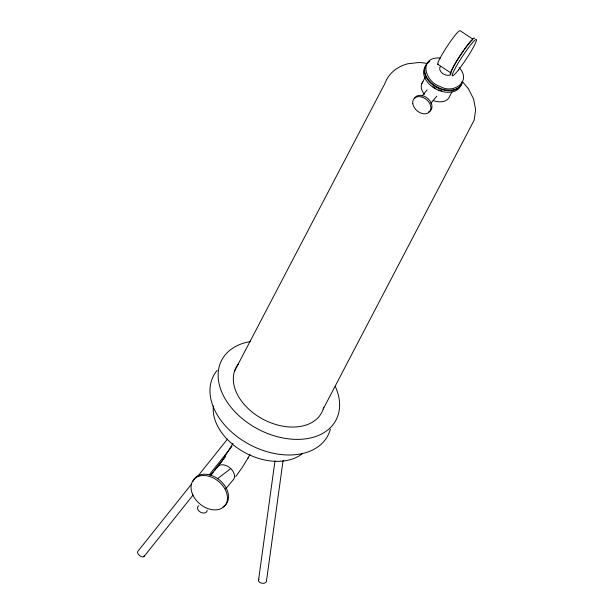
<?xml version="1.0" encoding="UTF-8"?>
<svg xmlns="http://www.w3.org/2000/svg" width="614" height="614" viewBox="0 0 614 614"><rect width="100%" height="100%" fill="white"/><g stroke="black" fill="none" stroke-linecap="round" stroke-linejoin="round"><path stroke-width="0.92" d="M258.486 580.545L274.972 460.937M283.108 460.331L266.491 580.89A4.029 2.556 7.8 0 1 261.687 583.17A4.029 2.556 7.8 0 1 258.893 579.278M234.494 371.186L385.085 83.12C388.662 73.12 397.887 66.205 407.98 63.733L419.477 62.467L427.766 63.442M421.872 83.581L425.387 76.865M450.047 95.577L451.996 91.847M323.233 408.97L474.161 120.144L475.627 109.737L473.578 98.923L468.359 88.692L462.442 81.662M233.005 443.408L222.483 460.316L210.318 475.497M235.753 476.587L242.469 467.162L250.021 454.613M247.918 458.412L248.547 457.284M211.416 474.676L213.181 472.412M214.355 470.9L225.538 456.563M191.629 483.97L137.782 551.403A4.029 2.057 38.6 0 0 140.368 556.107A4.029 2.057 38.6 0 0 144.275 555.417M197.608 476.479L227.525 439.018M144.006 556.53L193.065 495.091M209.221 474.868L231.954 446.393M421.879 96.175L427.137 89.859M430.905 103.213L436.746 96.191M225.637 488.928L232.913 480.186A10.254 6.907 39 0 0 229.751 467.707A10.254 6.907 39 0 0 216.995 467.546M217.387 478.759L230.764 468.574M440.622 58.031C418.18 56.097 424.289 81.808 440.192 86.49C453.508 94.556 472.296 81.163 459.049 67.578M472.696 39.004L460.086 30.7A20.162 2.141 -56.6 0 0 445.994 48.122A20.162 2.141 -56.6 0 0 438.588 64.148M437.82 64.309L451.213 73.135M450.661 74.54A21.774 2.318 -56.6 0 1 460.615 54.753A21.774 2.318 -56.6 0 1 474.484 38.529M450.837 74.685A6.846 4.697 27.6 0 1 442.379 73.258A6.846 4.697 27.6 0 1 440.445 66.381M451.198 72.153A20.162 2.141 -56.6 0 1 451.612 70.886M451.942 70.088A20.162 2.141 -56.6 0 1 453.401 67.087M453.761 66.396A20.162 2.141 -56.6 0 1 463.762 50.448M464.245 49.765A20.162 2.141 -56.6 0 1 472.711 39.687M462.173 82.675A20.162 13.83 27.6 0 1 434.735 85.569A20.162 13.83 27.6 0 1 429.831 61.362M414.442 98.363A10.162 7.314 39.8 0 1 428.372 99.031A10.162 7.314 39.8 0 1 428.472 112.017M302.318 453.662A52.428 35.957 27.6 0 1 245.163 452.771A52.428 35.957 27.6 0 1 213.373 405.938M449.778 96.099A15.365 10.538 27.6 0 1 433.139 100.496M424.504 94.456A15.365 10.538 27.6 0 1 422.931 81.693M335.244 386.406A64.524 44.254 27.6 0 1 303.531 439.087A64.524 44.254 27.6 0 1 224.287 397.327A64.524 44.254 27.6 0 1 250.213 341.599M323.716 407.289A48.399 33.187 27.6 0 1 263.928 419.723A48.399 33.187 27.6 0 1 238.685 363.603M441.696 90.818A15.365 10.538 27.6 0 1 438.672 89.905M435.771 88.546A15.365 10.538 27.6 0 1 434.405 87.71M433.745 87.265A15.365 10.538 27.6 0 1 432.486 86.298M462.288 81.424A20.162 13.83 27.6 0 1 437.889 88.055A20.162 13.83 27.6 0 1 426.653 64.316M461.068 84.786A20.162 13.83 27.6 0 1 435.894 89.022A20.162 13.83 27.6 0 1 425.84 65.882M330.37 429.155A64.524 44.254 27.6 0 1 250.451 445.027A64.524 44.254 27.6 0 1 217.126 370.38M207.125 510.234A5.119 3.515 27.6 0 1 200.609 512.245A5.119 3.515 27.6 0 1 198.79 505.759M192.834 481.721A20.323 14.636 39.8 0 1 219.743 480.202A20.323 14.636 39.8 0 1 222.959 506.903M458.42 69.958A21.774 2.318 -56.6 0 0 476.495 39.856A21.774 2.318 -56.6 0 0 458.159 63.15A21.774 2.318 -56.6 0 0 458.42 69.958M412.785 103.674A10.162 7.314 39.8 0 0 427.398 113.306A10.162 7.314 39.8 0 0 425.233 98.662A10.162 7.314 39.8 0 0 412.785 103.674M192.481 494.109A20.323 14.636 39.8 0 0 223.788 506.834A20.323 14.636 39.8 0 0 211.508 477.162A20.323 14.636 39.8 0 0 192.481 494.109"/></g></svg>
